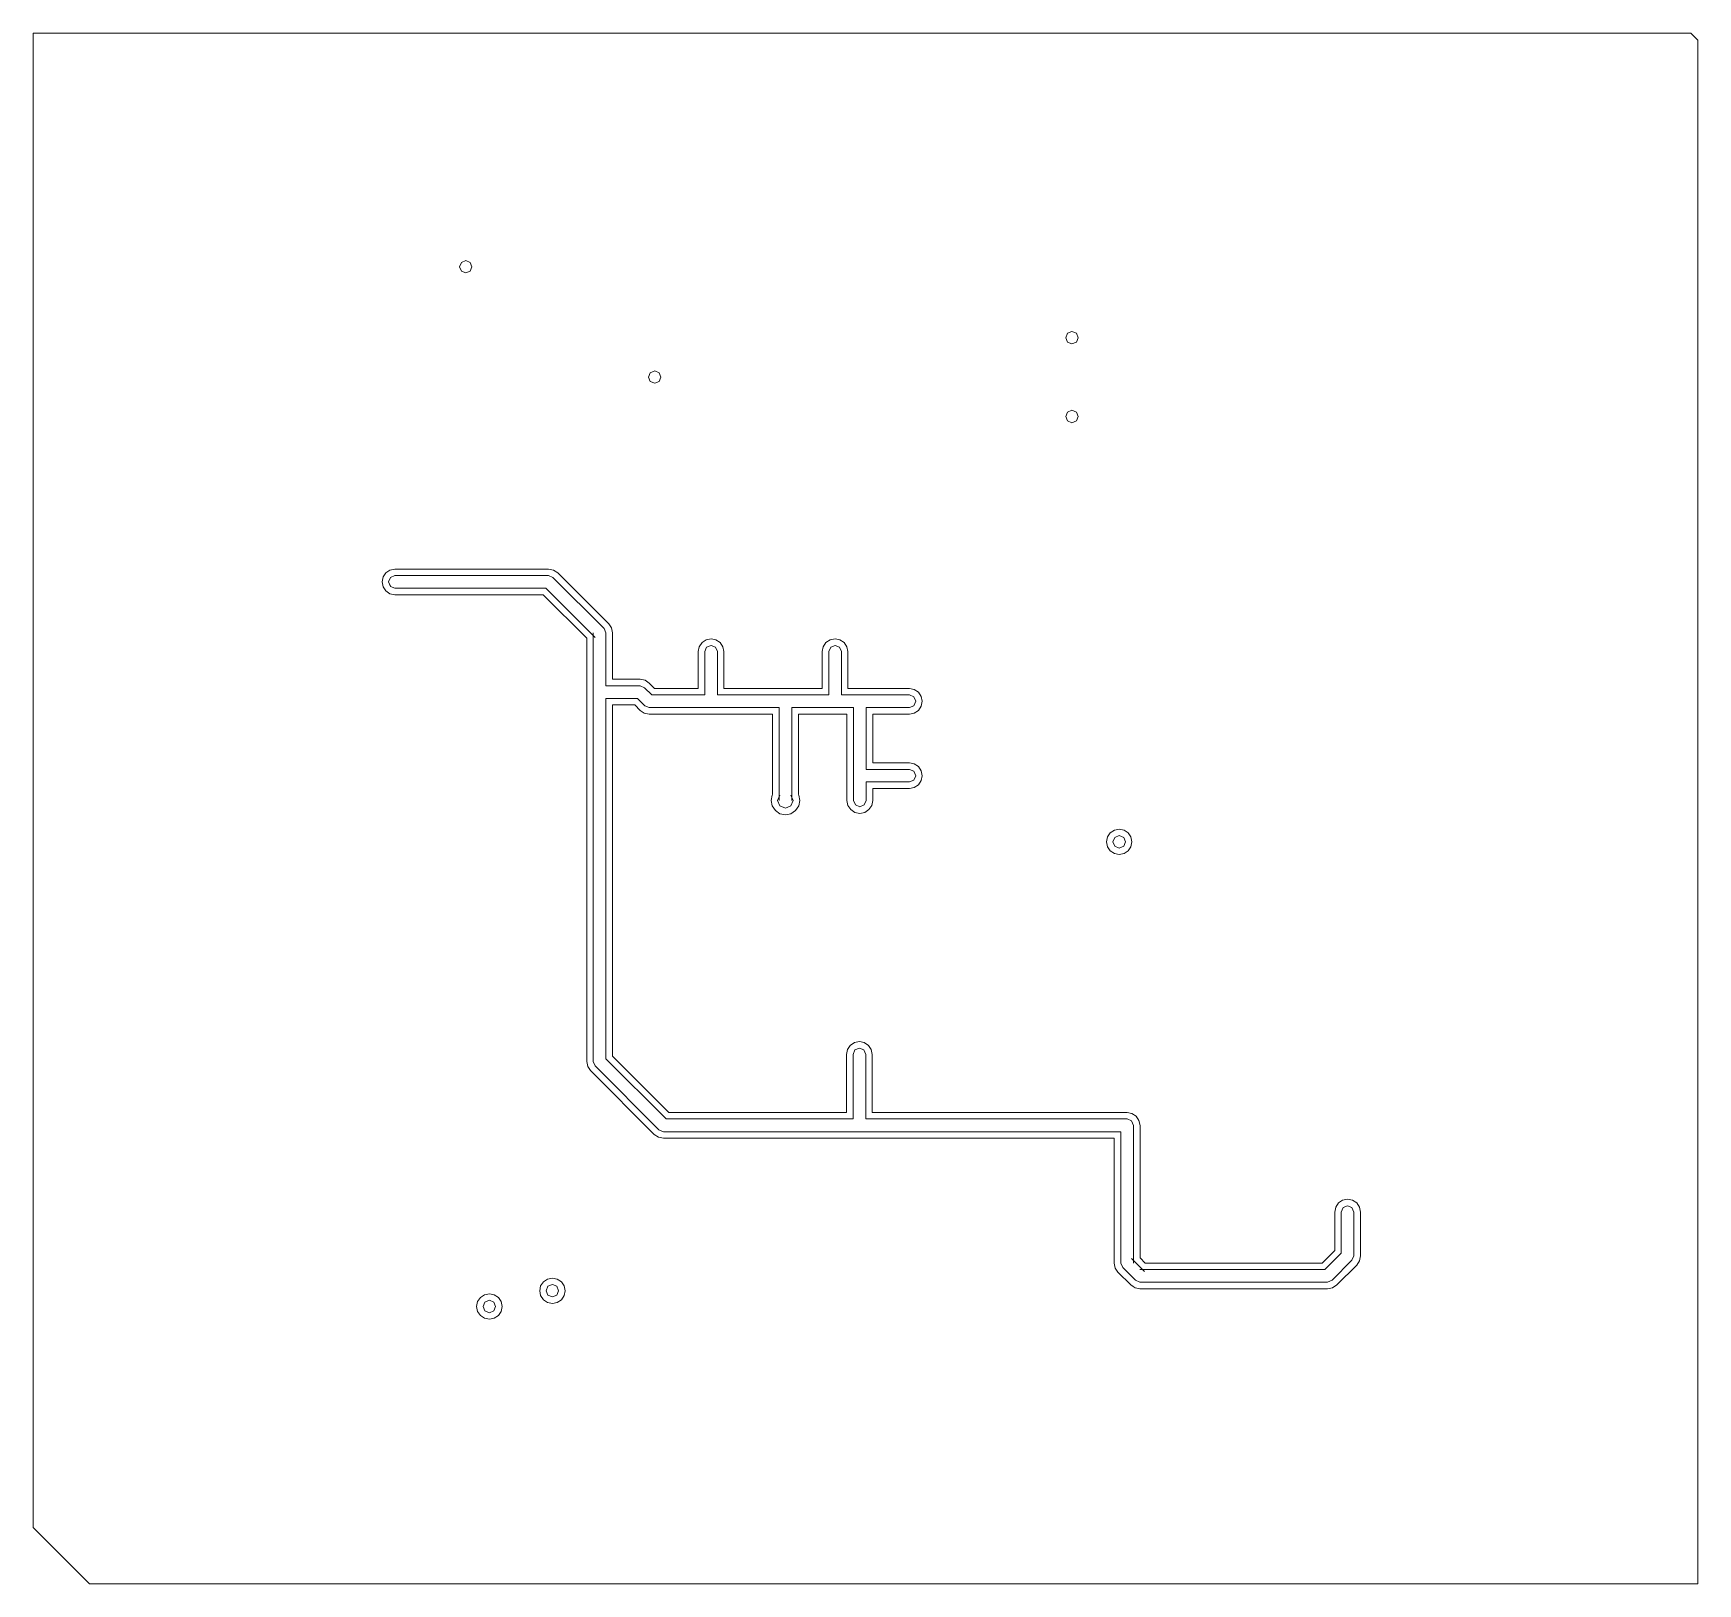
# Model space of a CAD drawing. Header units: millimetres. Extents: x 9719 to 19074, y 3321 to 12036.
import ezdxf

# ---------------------------------------------------------------- set-up
doc = ezdxf.new("R2010")
doc.units = ezdxf.units.MM
doc.header["$LTSCALE"] = 25.4

msp = doc.modelspace()

# ---------------------------------------------------------------- linework, layer by layer
at = {"color": 172, "lineweight": 0}
for p, q in [((9719.2, 3637.6), (9719.2, 12036.1)), ((9719.2, 12036.1), (19035.8, 12036.1)), ((19035.8, 12036.1), (19073.5, 11997.5)), ((19073.5, 11997.5), (19073.5, 3321.1)), ((12125, 10748.4), (12149.9, 10758.1)), ((12149.9, 10758.1), (12174, 10748.4)), ((12114.6, 10723.5), (12125, 10748.4)), ((12125, 10698.6), (12114.6, 10723.5)), ((12149.9, 10689), (12125, 10698.6)), ((12174, 10698.6), (12149.9, 10689)), ((12174, 10748.4), (12184.5, 10723.5)), ((12184.5, 10723.5), (12174, 10698.6)), ((15522.2, 10325.1), (15531.8, 10350)), ((15531.8, 10300.2), (15522.2, 10325.1)), ((15531.8, 10350), (15556.7, 10359.6)), ((15556.7, 10290.5), (15531.8, 10300.2)), ((15556.7, 10359.6), (15581.6, 10350)), ((15581.6, 10300.2), (15556.7, 10290.5)), ((15581.6, 10350), (15592, 10325.1)), ((15592, 10325.1), (15581.6, 10300.2)), ((13176.5, 10103.4), (13187, 10128.3)), ((13187, 10079.3), (13176.5, 10103.4)), ((13187, 10128.3), (13211.9, 10138.7)), ((13211.9, 10138.7), (13236, 10128.3)), ((13236, 10128.3), (13246.4, 10103.4)), ((13246.4, 10103.4), (13236, 10079.3)), ((13211.9, 10068.8), (13187, 10079.3)), ((13236, 10079.3), (13211.9, 10068.8)), ((15531.8, 9906.6), (15556.7, 9917)), ((15556.7, 9917), (15581.6, 9906.6)), ((15522.2, 9882.5), (15531.8, 9906.6)), ((15531.8, 9857.6), (15522.2, 9882.5)), ((15556.7, 9847.1), (15531.8, 9857.6)), ((15581.6, 9857.6), (15556.7, 9847.1)), ((15581.6, 9906.6), (15592, 9882.5)), ((15592, 9882.5), (15581.6, 9857.6)), ((11684.8, 8980.4), (11679.2, 8952.2)), ((11700.1, 9003.7), (11684.8, 8980.4)), ((11723.4, 9018.9), (11700.1, 9003.7)), ((11751.5, 9024.5), (11723.4, 9018.9)), ((11726.6, 8978), (11751.5, 8988.4)), ((12615, 9024.5), (11751.5, 9024.5)), ((11751.5, 8988.4), (12615, 8988.4)), ((12643.1, 9018.9), (12615, 9024.5)), ((12639.9, 8978), (12615, 8988.4)), ((12615, 8988.4), (12639.9, 8978)), ((12666.4, 9003.7), (12643.1, 9018.9)), ((12953.2, 8716.9), (12666.4, 9003.7)), ((11679.2, 8952.2), (11684.8, 8924.9)), ((11684.8, 8924.9), (11700.1, 8901.6)), ((11700.1, 8901.6), (11723.4, 8885.6)), ((11716.1, 8952.2), (11726.6, 8978)), ((11716.1, 8952.2), (11726.6, 8977.1)), ((11726.6, 8928.1), (11716.1, 8952.2)), ((11726.6, 8927.3), (11716.1, 8952.2)), ((11751.5, 8916.9), (11726.6, 8927.3)), ((12600.6, 8916.9), (11751.5, 8916.9)), ((12876.9, 8640.6), (12600.6, 8916.9)), ((12639.9, 8978), (12926.7, 8690.4)), ((11723.4, 8885.6), (11751.5, 8879.9)), ((11751.5, 8879.9), (12585.3, 8879.9)), ((12585.3, 8879.9), (12829.5, 8635.7)), ((12968.5, 8693.6), (12953.2, 8716.9)), ((12829.5, 8635.7), (12829.5, 8332.9)), ((12866.5, 8665.5), (12866.5, 8332.9)), ((12937.2, 8665.5), (12926.7, 8690.4)), ((12926.7, 8690.4), (12937.2, 8665.5)), ((12937.2, 8665.5), (12937.2, 8368.3)), ((12974.1, 8665.5), (12968.5, 8693.6)), ((12974.1, 8405.2), (12974.1, 8665.5)), ((13477.8, 8611.6), (13461.7, 8587.6)), ((13501.1, 8626.9), (13477.8, 8611.6)), ((13528.4, 8632.5), (13501.1, 8626.9)), ((13555.7, 8626.9), (13528.4, 8632.5)), ((13579.8, 8611.6), (13555.7, 8626.9)), ((13595.1, 8587.6), (13579.8, 8611.6)), ((14174.2, 8611.6), (14159, 8587.6)), ((14197.5, 8626.9), (14174.2, 8611.6)), ((14225.6, 8632.5), (14197.5, 8626.9)), ((14253, 8626.9), (14225.6, 8632.5)), ((14276.3, 8611.6), (14253, 8626.9)), ((14292.3, 8587.6), (14276.3, 8611.6)), ((13461.7, 8587.6), (13456.1, 8560.2)), ((13456.1, 8560.2), (13456.1, 8353.8)), ((13503.5, 8585.1), (13493, 8560.2)), ((13493, 8560.2), (13493, 8316.8)), ((13528.4, 8595.6), (13503.5, 8585.1)), ((13553.3, 8585.1), (13528.4, 8595.6)), ((13553.3, 8585.1), (13563.7, 8560.2)), ((13563.7, 8560.2), (13553.3, 8585.1)), ((13563.7, 8316.8), (13563.7, 8560.2)), ((13600.7, 8560.2), (13595.1, 8587.6)), ((13600.7, 8353.8), (13600.7, 8560.2)), ((14159, 8587.6), (14153.3, 8560.2)), ((14153.3, 8560.2), (14153.3, 8353.8)), ((14200.7, 8585.1), (14189.5, 8560.2)), ((14189.5, 8560.2), (14189.5, 8316.8)), ((14225.6, 8595.6), (14200.7, 8585.1)), ((14250.5, 8585.1), (14225.6, 8595.6)), ((14261, 8560.2), (14250.5, 8585.1)), ((14261, 8316.8), (14261, 8560.2)), ((14297.1, 8560.2), (14292.3, 8587.6)), ((14297.1, 8353.8), (14297.1, 8560.2)), ((12829.5, 8332.9), (12829.5, 7978.7)), ((12866.5, 8332.9), (12866.5, 7978.7)), ((13129.9, 8368.3), (12937.2, 8368.3)), ((13129.9, 8405.2), (12974.1, 8405.2)), ((13157.3, 8399.6), (13129.9, 8405.2)), ((13154.8, 8357.8), (13129.9, 8368.3)), ((13154.8, 8357.8), (13129.9, 8368.3)), ((13195.8, 8316.8), (13154.8, 8357.8)), ((13181.4, 8383.5), (13157.3, 8399.6)), ((13211.1, 8353.8), (13181.4, 8383.5)), ((13456.1, 8353.8), (13211.1, 8353.8)), ((13946.9, 8353.8), (13600.7, 8353.8)), ((14153.3, 8353.8), (13946.9, 8353.8)), ((14643.4, 8353.8), (14297.1, 8353.8)), ((14670.7, 8348.2), (14643.4, 8353.8)), ((14694.8, 8332.1), (14670.7, 8348.2)), ((14710, 8308.8), (14694.8, 8332.1)), ((13115.5, 8297.6), (12937.2, 8297.6)), ((12937.2, 8297.6), (12937.2, 7978.7)), ((12974.1, 7978.7), (12974.1, 8260.6)), ((12974.1, 8260.6), (13100.2, 8260.6)), ((13100.2, 8260.6), (13129.9, 8230.1)), ((13156.5, 8256.6), (13115.5, 8297.6)), ((13156.5, 8256.6), (13181.4, 8246.1)), ((13181.4, 8246.1), (13156.5, 8256.6)), ((13528.4, 8246.1), (13181.4, 8246.1)), ((13493, 8316.8), (13195.8, 8316.8)), ((13911.6, 8246.1), (13528.4, 8246.1)), ((13946.9, 8316.8), (13563.7, 8316.8)), ((13911.6, 8246.1), (13911.6, 7723.2)), ((14189.5, 8316.8), (13946.9, 8316.8)), ((13982.2, 8246.1), (13982.2, 7723.2)), ((14225.6, 8246.1), (13982.2, 8246.1)), ((14329.3, 8246.1), (14225.6, 8246.1)), ((14364.6, 8316.8), (14261, 8316.8)), ((14329.3, 8246.1), (14329.3, 7872.6)), ((14643.4, 8316.8), (14364.6, 8316.8)), ((14643.4, 8246.1), (14400, 8246.1)), ((14400, 7898.3), (14400, 8246.1)), ((14668.3, 8306.4), (14643.4, 8316.8)), ((14668.3, 8256.6), (14643.4, 8246.1)), ((14643.4, 8246.1), (14668.3, 8256.6)), ((14668.3, 8306.4), (14678.7, 8281.5)), ((14678.7, 8281.5), (14668.3, 8306.4)), ((14678.7, 8281.5), (14668.3, 8256.6)), ((14668.3, 8256.6), (14678.7, 8281.5)), ((14694.8, 8230.1), (14710, 8253.4)), ((14715.7, 8281.5), (14710, 8308.8)), ((14710, 8253.4), (14715.7, 8281.5)), ((13129.9, 8230.1), (13153.2, 8214.8)), ((13153.2, 8214.8), (13181.4, 8209.2)), ((13181.4, 8209.2), (13874.6, 8209.2)), ((13874.6, 8209.2), (13874.6, 7757.7)), ((14019.2, 7757.7), (14019.2, 8209.2)), ((14019.2, 8209.2), (14225.6, 8209.2)), ((14225.6, 8209.2), (14292.3, 8209.2)), ((14292.3, 8209.2), (14292.3, 7872.6)), ((14436.9, 7935.3), (14436.9, 8209.2)), ((14436.9, 8209.2), (14643.4, 8209.2)), ((14643.4, 8209.2), (14670.7, 8214.8)), ((14670.7, 8214.8), (14694.8, 8230.1)), ((12829.5, 7978.7), (12829.5, 7624.4)), ((12866.5, 7978.7), (12866.5, 7624.4)), ((12937.2, 7978.7), (12937.2, 7624.4)), ((12974.1, 7624.4), (12974.1, 7978.7)), ((14292.3, 7872.6), (14292.3, 7723.2)), ((14329.3, 7872.6), (14329.3, 7723.2)), ((14643.4, 7898.3), (14400, 7898.3)), ((14643.4, 7935.3), (14436.9, 7935.3)), ((14670.7, 7929.7), (14643.4, 7935.3)), ((14668.3, 7887.9), (14643.4, 7898.3)), ((14668.3, 7887.9), (14678.7, 7863)), ((14678.7, 7863), (14668.3, 7887.9)), ((14678.7, 7863), (14668.3, 7838.1)), ((14668.3, 7838.1), (14678.7, 7863)), ((14694.8, 7914.4), (14670.7, 7929.7)), ((14710, 7890.3), (14694.8, 7914.4)), ((14715.7, 7863), (14710, 7890.3)), ((14710, 7835.7), (14715.7, 7863)), ((14400, 7827.6), (14643.4, 7827.6)), ((14400, 7723.2), (14400, 7827.6)), ((14436.9, 7723.2), (14436.9, 7790.7)), ((14436.9, 7790.7), (14643.4, 7790.7)), ((14643.4, 7827.6), (14668.3, 7838.1)), ((14643.4, 7790.7), (14670.7, 7796.3)), ((14670.7, 7796.3), (14694.8, 7811.6)), ((14694.8, 7811.6), (14710, 7835.7)), ((13872.2, 7754.5), (13866.6, 7723.2)), ((13866.6, 7723.2), (13872.2, 7692.7)), ((13874.6, 7757.7), (13872.2, 7754.5)), ((13872.2, 7692.7), (13889.9, 7667)), ((13902.7, 7723.2), (13915.6, 7754.5)), ((13915.6, 7754.5), (13902.7, 7723.2)), ((13915.6, 7692.7), (13902.7, 7723.2)), ((13902.7, 7723.2), (13915.6, 7692.7)), ((13946.9, 7679.8), (13915.6, 7692.7)), ((13915.6, 7692.7), (13915.6, 7692.7)), ((13915.6, 7692.7), (13946.9, 7679.8)), ((13977.4, 7692.7), (13946.9, 7679.8)), ((13946.9, 7679.8), (13977.4, 7692.7)), ((13990.3, 7723.2), (13977.4, 7754.5)), ((13977.4, 7754.5), (13990.3, 7723.2)), ((13977.4, 7692.7), (13990.3, 7723.2)), ((13990.3, 7723.2), (13977.4, 7692.7)), ((14003.1, 7667), (14020.8, 7692.7)), ((14020.8, 7754.5), (14019.2, 7757.7)), ((14027.2, 7723.2), (14020.8, 7754.5)), ((14020.8, 7692.7), (14027.2, 7723.2)), ((14292.3, 7723.2), (14297.9, 7695.9)), ((14297.9, 7695.9), (14314, 7672.6)), ((14314, 7672.6), (14337.3, 7656.5)), ((14329.3, 7723.2), (14339.7, 7698.3)), ((14339.7, 7698.3), (14364.6, 7687.9)), ((14364.6, 7687.9), (14389.5, 7698.3)), ((14389.5, 7698.3), (14400, 7723.2)), ((14392.7, 7656.5), (14416, 7672.6)), ((14416, 7672.6), (14431.3, 7695.9)), ((14431.3, 7695.9), (14436.9, 7723.2)), ((12829.5, 7624.4), (12829.5, 7226)), ((12866.5, 7624.4), (12866.5, 7226)), ((12937.2, 7624.4), (12937.2, 7226)), ((12974.1, 7226), (12974.1, 7624.4)), ((13889.9, 7667), (13915.6, 7649.3)), ((13915.6, 7649.3), (13946.9, 7642.9)), ((13946.9, 7642.9), (13977.4, 7649.3)), ((13977.4, 7649.3), (14003.1, 7667)), ((14337.3, 7656.5), (14364.6, 7650.9)), ((14364.6, 7650.9), (14392.7, 7656.5)), ((15756.7, 7519.2), (15751.1, 7491.9)), ((15751.1, 7491.9), (15756.7, 7463.7)), ((15772, 7542.5), (15756.7, 7519.2)), ((15795.3, 7557.7), (15772, 7542.5)), ((15787.2, 7491.9), (15797.7, 7516)), ((15797.7, 7467), (15787.2, 7491.9)), ((15822.6, 7563.3), (15795.3, 7557.7)), ((15797.7, 7516), (15822.6, 7526.4)), ((15849.9, 7557.7), (15822.6, 7563.3)), ((15822.6, 7526.4), (15847.5, 7516)), ((15847.5, 7516), (15857.1, 7491.9)), ((15857.1, 7491.9), (15847.5, 7467)), ((15873.2, 7542.5), (15849.9, 7557.7)), ((15888.5, 7519.2), (15873.2, 7542.5)), ((15894.1, 7491.9), (15888.5, 7519.2)), ((15888.5, 7463.7), (15894.1, 7491.9)), ((15756.7, 7463.7), (15772, 7440.4)), ((15772, 7440.4), (15795.3, 7425.2)), ((15795.3, 7425.2), (15822.6, 7419.6)), ((15822.6, 7456.5), (15797.7, 7467)), ((15847.5, 7467), (15822.6, 7456.5)), ((15822.6, 7419.6), (15849.9, 7425.2)), ((15849.9, 7425.2), (15873.2, 7440.4)), ((15873.2, 7440.4), (15888.5, 7463.7)), ((12829.5, 7226), (12829.5, 6783.3)), ((12866.5, 7226), (12866.5, 6783.3)), ((12937.2, 7226), (12937.2, 6783.3)), ((12974.1, 6783.3), (12974.1, 7226)), ((12829.5, 6783.3), (12829.5, 6256.4)), ((12866.5, 6783.3), (12866.5, 6256.4)), ((12937.2, 6783.3), (12937.2, 6270.9)), ((12974.1, 6286.1), (12974.1, 6783.3)), ((14334.9, 6363.2), (14310.8, 6347.2)), ((14362.2, 6368), (14334.9, 6363.2)), ((14389.5, 6363.2), (14362.2, 6368)), ((14412.8, 6347.2), (14389.5, 6363.2)), ((13275.3, 5933.5), (12937.2, 6270.9)), ((13290.6, 5969.6), (12974.1, 6286.1)), ((14295.5, 6323.9), (14289.9, 6296.6)), ((14289.9, 6296.6), (14289.9, 5969.6)), ((14310.8, 6347.2), (14295.5, 6323.9)), ((14337.3, 6321.5), (14326.9, 6296.6)), ((14326.9, 6296.6), (14326.9, 5933.5)), ((14362.2, 6331.9), (14337.3, 6321.5)), ((14387.1, 6321.5), (14362.2, 6331.9)), ((14397.5, 6296.6), (14387.1, 6321.5)), ((14397.5, 5933.5), (14397.5, 6296.6)), ((14428.9, 6323.9), (14412.8, 6347.2)), ((14434.5, 6296.6), (14428.9, 6323.9)), ((14434.5, 5969.6), (14434.5, 6296.6)), ((12829.5, 6256.4), (12835.1, 6229.1)), ((12835.1, 6229.1), (12851.2, 6205.8)), ((12851.2, 6205.8), (13209.5, 5846.7)), ((12876.9, 6231.5), (12866.5, 6256.4)), ((12866.5, 6256.4), (12876.9, 6231.5)), ((13235.2, 5872.4), (12876.9, 6231.5)), ((14326.9, 5933.5), (13275.3, 5933.5)), ((14289.9, 5969.6), (13290.6, 5969.6)), ((14849, 5933.5), (14397.5, 5933.5)), ((15866.8, 5969.6), (14434.5, 5969.6)), ((15158.3, 5933.5), (14849, 5933.5)), ((15468.3, 5933.5), (15158.3, 5933.5)), ((15866.8, 5933.5), (15468.3, 5933.5)), ((15894.1, 5964.8), (15866.8, 5969.6)), ((15891.7, 5923), (15866.8, 5933.5)), ((15891.7, 5923), (15866.8, 5933.5)), ((15902.1, 5897.3), (15891.7, 5923)), ((15902.1, 5897.3), (15891.7, 5923)), ((15917.4, 5948.7), (15894.1, 5964.8)), ((15902.1, 5278), (15902.1, 5897.3)), ((15933.4, 5925.4), (15917.4, 5948.7)), ((15939.1, 5897.3), (15933.4, 5925.4)), ((15939.1, 5278), (15939.1, 5897.3)), ((13209.5, 5846.7), (13232.8, 5830.6)), ((13232.8, 5830.6), (13260.9, 5825.8)), ((13235.2, 5872.4), (13260.9, 5862)), ((13260.9, 5862), (13235.2, 5872.4)), ((14364.6, 5862), (13260.9, 5862)), ((13260.9, 5825.8), (15794.5, 5825.8)), ((14849, 5862), (14364.6, 5862)), ((15158.3, 5862), (14849, 5862)), ((15468.3, 5862), (15158.3, 5862)), ((15831.4, 5862), (15468.3, 5862)), ((15794.5, 5825.8), (15794.5, 5278)), ((15831.4, 5862), (15831.4, 5278)), ((17038.8, 5438.6), (17033.2, 5410.5)), ((17054.9, 5461.9), (17038.8, 5438.6)), ((17078.1, 5477.2), (17054.9, 5461.9)), ((17080.6, 5435.4), (17070.1, 5410.5)), ((17105.5, 5482.8), (17078.1, 5477.2)), ((17105.5, 5445.9), (17080.6, 5435.4)), ((17133.6, 5477.2), (17105.5, 5482.8)), ((17105.5, 5445.9), (17130.4, 5435.4)), ((17130.4, 5435.4), (17105.5, 5445.9)), ((17130.4, 5435.4), (17140.8, 5410.5)), ((17140.8, 5410.5), (17130.4, 5435.4)), ((17156.9, 5461.9), (17133.6, 5477.2)), ((17172.1, 5438.6), (17156.9, 5461.9)), ((17177.8, 5410.5), (17172.1, 5438.6)), ((17033.2, 5410.5), (17033.2, 5193.6)), ((17070.1, 5410.5), (17070.1, 5178.4)), ((17140.8, 5163.9), (17140.8, 5410.5)), ((17177.8, 5163.9), (17177.8, 5410.5)), ((15794.5, 5278), (15794.5, 5123.7)), ((15831.4, 5278), (15831.4, 5123.7)), ((15902.1, 5123.7), (15902.1, 5278)), ((15939.1, 5153.5), (15939.1, 5278)), ((15964, 5076.3), (15891.7, 5148.6)), ((15968.8, 5123.7), (15939.1, 5153.5)), ((17033.2, 5193.6), (16963.3, 5123.7)), ((17070.1, 5178.4), (16978.5, 5086.8)), ((17130.4, 5139), (17140.8, 5163.9)), ((17130.4, 5139), (17140.8, 5163.9)), ((17172.1, 5136.6), (17177.8, 5163.9)), ((15794.5, 5123.7), (15800.1, 5095.6)), ((15800.1, 5095.6), (15815.4, 5072.3)), ((15815.4, 5072.3), (15887.7, 5000.8)), ((15831.4, 5123.7), (15841.9, 5098.8)), ((15831.4, 5123.7), (15841.9, 5098.8)), ((15841.9, 5098.8), (15913.4, 5026.5)), ((16978.5, 5086.8), (15938.3, 5086.8)), ((16963.3, 5123.7), (15968.8, 5123.7)), ((17018.7, 5026.5), (17130.4, 5139)), ((17044.4, 5000.8), (17156.9, 5112.5)), ((17156.9, 5112.5), (17172.1, 5136.6)), ((12570, 4995.2), (12565.2, 4967.9)), ((12565.2, 4967.9), (12570, 4940.6)), ((12586.1, 5018.5), (12570, 4995.2)), ((12609.4, 5033.8), (12586.1, 5018.5)), ((12601.4, 4967.9), (12611.8, 4992.8)), ((12611.8, 4943), (12601.4, 4967.9)), ((12636.7, 5039.4), (12609.4, 5033.8)), ((12611.8, 4992.8), (12636.7, 5003.2)), ((12664, 5033.8), (12636.7, 5039.4)), ((12636.7, 5003.2), (12660.8, 4992.8)), ((12660.8, 4992.8), (12671.3, 4967.9)), ((12671.3, 4967.9), (12660.8, 4943)), ((12687.3, 5018.5), (12664, 5033.8)), ((12702.6, 4995.2), (12687.3, 5018.5)), ((12708.2, 4967.9), (12702.6, 4995.2)), ((12702.6, 4940.6), (12708.2, 4967.9)), ((15887.7, 5000.8), (15901.3, 4991.2)), ((15901.3, 4991.2), (15911, 4984.8)), ((15911, 4984.8), (15938.3, 4979.1)), ((15913.4, 5026.5), (15938.3, 5016.1)), ((15913.4, 5026.5), (15938.3, 5016.1)), ((15938.3, 5016.1), (16993.8, 5016.1)), ((15938.3, 4979.1), (16993.8, 4979.1)), ((16993.8, 5016.1), (17018.7, 5026.5)), ((16993.8, 5016.1), (17018.7, 5026.5)), ((16993.8, 4979.1), (17021.1, 4984.8)), ((17021.1, 4984.8), (17044.4, 5000.8)), ((12215.8, 4906.8), (12211, 4879.5)), ((12211, 4879.5), (12215.8, 4852.2)), ((12231.9, 4930.1), (12215.8, 4906.8)), ((12255.2, 4945.4), (12231.9, 4930.1)), ((12247.9, 4879.5), (12257.6, 4904.4)), ((12257.6, 4854.6), (12247.9, 4879.5)), ((12282.5, 4951), (12255.2, 4945.4)), ((12257.6, 4904.4), (12282.5, 4914.1)), ((12309.8, 4945.4), (12282.5, 4951)), ((12282.5, 4914.1), (12307.4, 4904.4)), ((12307.4, 4904.4), (12317, 4879.5)), ((12317, 4879.5), (12307.4, 4854.6)), ((12333.1, 4930.1), (12309.8, 4945.4)), ((12348.3, 4906.8), (12333.1, 4930.1)), ((12354, 4879.5), (12348.3, 4906.8)), ((12348.3, 4852.2), (12354, 4879.5)), ((12570, 4940.6), (12586.1, 4917.3)), ((12586.1, 4917.3), (12609.4, 4902)), ((12609.4, 4902), (12636.7, 4896.4)), ((12636.7, 4933.4), (12611.8, 4943)), ((12660.8, 4943), (12636.7, 4933.4)), ((12636.7, 4896.4), (12664, 4902)), ((12664, 4902), (12687.3, 4917.3)), ((12687.3, 4917.3), (12702.6, 4940.6)), ((12215.8, 4852.2), (12231.9, 4828.9)), ((12231.9, 4828.9), (12255.2, 4812.9)), ((12255.2, 4812.9), (12282.5, 4808)), ((12282.5, 4844.2), (12257.6, 4854.6)), ((12307.4, 4854.6), (12282.5, 4844.2)), ((12282.5, 4808), (12309.8, 4812.9)), ((12309.8, 4812.9), (12333.1, 4828.9)), ((12333.1, 4828.9), (12348.3, 4852.2)), ((10034.8, 3321.1), (9719.2, 3637.6)), ((19073.5, 3321.1), (10034.8, 3321.1))]:
    msp.add_line(p, q, dxfattribs=at)

doc.saveas('drawing.dxf')
